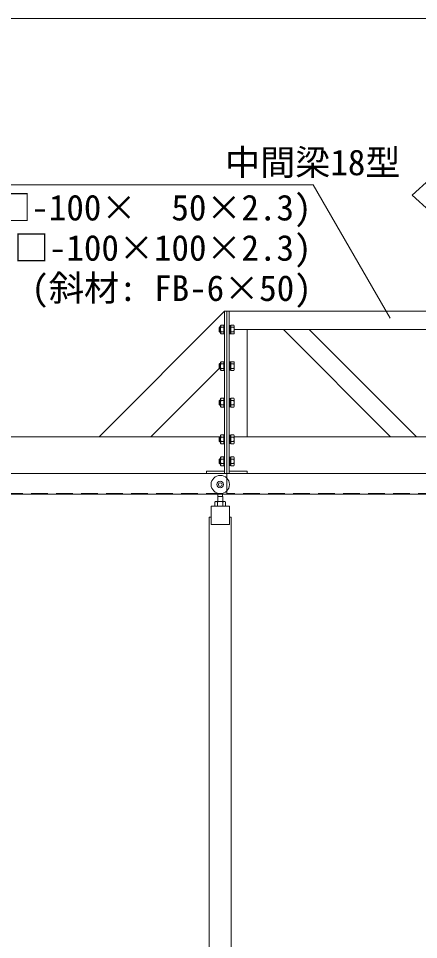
# Model space of a CAD drawing. Units: millimetres, scale not verified. Extents: x 35020 to 55145, y -14438 to 14438.
# Drawn here: x 40250 to 41344, y 6851 to 9368 of the extents above; entities that cross this region are included whole.
import ezdxf
from ezdxf.enums import TextEntityAlignment as Align

# ---------------------------------------------------------------- set-up
doc = ezdxf.new("R2010")
doc.units = ezdxf.units.MM
doc.header["$LTSCALE"] = 38
doc.linetypes.add('DASHED1', pattern=[1.8, 1.2, -0.6])
for name, color, linetype, lineweight in [('0-6_ﾎﾞﾙﾄ類', 2, 'Continuous', 18), ('0-B_寸法', 3, 'Continuous', 18), ('0-F_中央走行棒', 7, 'Continuous', 18), ('1-2_中間梁18', 7, 'Continuous', 18), ('1-4_吊車', 4, 'DASHED1', 9), ('1-8_文字', 7, 'Continuous', 18), ('1-A_連結用梁36', 7, 'Continuous', 18)]:
    doc.layers.add(name, color=color, linetype=linetype, lineweight=lineweight)
doc.styles.add('ＭＳ ゴシック', font='')
doc.styles.get('ＭＳ ゴシック').set_extended_font_data('MS Gothic')

msp = doc.modelspace()

# ---------------------------------------------------------------- linework, layer by layer
at = {"layer": '0-6_ﾎﾞﾙﾄ類'}
for p, q in [((40801.1, 8524.5), (40799.1, 8522.5)), ((40799.1, 8512.5), (40799.1, 8522.5)), ((40801.1, 8510.5), (40799.1, 8512.5)), ((40802.5, 8523.3), (40799.9, 8523.3)), ((40802.5, 8511.7), (40799.9, 8511.7)), ((40801.1, 8510.5), (40801.1, 8524.5)), ((40802.5, 8524.5), (40801.1, 8524.5)), ((40802.5, 8510.5), (40801.1, 8510.5)), ((40802.5, 8528), (40804.12, 8529.62)), ((40802.5, 8507), (40802.5, 8528)), ((40802.5, 8507), (40804.12, 8505.38)), ((40804.12, 8523.55), (40811.5, 8523.55)), ((40804.12, 8511.45), (40811.5, 8511.45)), ((40831.1, 8518.3), (40828.1, 8517.5)), ((40831.1, 8517.5), (40828.1, 8516.7)), ((40838.48, 8523.55), (40831.1, 8523.55)), ((40838.48, 8511.45), (40831.1, 8511.45)), ((40840.1, 8528), (40838.48, 8529.62)), ((40840.1, 8507), (40838.48, 8505.38)), ((40840.1, 8507), (40840.1, 8528)), ((40801.1, 8424.5), (40799.1, 8422.5)), ((40799.1, 8412.5), (40799.1, 8422.5)), ((40801.1, 8410.5), (40799.1, 8412.5)), ((40802.5, 8423.3), (40799.9, 8423.3)), ((40802.5, 8411.7), (40799.9, 8411.7)), ((40801.1, 8410.5), (40801.1, 8424.5)), ((40802.5, 8424.5), (40801.1, 8424.5)), ((40802.5, 8410.5), (40801.1, 8410.5)), ((40802.5, 8428), (40804.12, 8429.62)), ((40802.5, 8407), (40802.5, 8428)), ((40802.5, 8407), (40804.12, 8405.38)), ((40804.12, 8423.55), (40811.5, 8423.55)), ((40804.12, 8411.45), (40811.5, 8411.45)), ((40831.1, 8418.3), (40828.1, 8417.5)), ((40831.1, 8417.5), (40828.1, 8416.7)), ((40838.48, 8423.55), (40831.1, 8423.55)), ((40838.48, 8411.45), (40831.1, 8411.45)), ((40840.1, 8428), (40838.48, 8429.62)), ((40840.1, 8407), (40838.48, 8405.38)), ((40840.1, 8407), (40840.1, 8428)), ((40801.1, 8324.5), (40799.1, 8322.5)), ((40799.1, 8312.5), (40799.1, 8322.5)), ((40801.1, 8310.5), (40799.1, 8312.5)), ((40802.5, 8323.3), (40799.9, 8323.3)), ((40802.5, 8311.7), (40799.9, 8311.7)), ((40801.1, 8310.5), (40801.1, 8324.5)), ((40802.5, 8324.5), (40801.1, 8324.5)), ((40802.5, 8310.5), (40801.1, 8310.5)), ((40802.5, 8328), (40804.12, 8329.62)), ((40802.5, 8307), (40802.5, 8328)), ((40802.5, 8307), (40804.12, 8305.38)), ((40804.12, 8323.55), (40811.5, 8323.55)), ((40804.12, 8311.45), (40811.5, 8311.45)), ((40831.1, 8318.3), (40828.1, 8317.5)), ((40831.1, 8317.5), (40828.1, 8316.7)), ((40838.48, 8323.55), (40831.1, 8323.55)), ((40838.48, 8311.45), (40831.1, 8311.45)), ((40840.1, 8328), (40838.48, 8329.62)), ((40840.1, 8307), (40838.48, 8305.38)), ((40840.1, 8307), (40840.1, 8328)), ((40802.5, 8228), (40804.12, 8229.62)), ((40840.1, 8228), (40838.48, 8229.62)), ((40801.1, 8224.5), (40799.1, 8222.5)), ((40799.1, 8212.5), (40799.1, 8222.5)), ((40801.1, 8210.5), (40799.1, 8212.5)), ((40802.5, 8223.3), (40799.9, 8223.3)), ((40802.5, 8211.7), (40799.9, 8211.7)), ((40801.1, 8210.5), (40801.1, 8224.5)), ((40802.5, 8224.5), (40801.1, 8224.5)), ((40802.5, 8210.5), (40801.1, 8210.5)), ((40802.5, 8207), (40802.5, 8228)), ((40802.5, 8207), (40804.12, 8205.38)), ((40804.12, 8223.55), (40811.5, 8223.55)), ((40804.12, 8211.45), (40811.5, 8211.45)), ((40831.1, 8218.3), (40828.1, 8217.5)), ((40831.1, 8217.5), (40828.1, 8216.7)), ((40838.48, 8223.55), (40831.1, 8223.55)), ((40838.48, 8211.45), (40831.1, 8211.45)), ((40840.1, 8207), (40838.48, 8205.38)), ((40840.1, 8207), (40840.1, 8228)), ((40801.1, 8164.5), (40799.1, 8162.5)), ((40799.1, 8152.5), (40799.1, 8162.5)), ((40802.5, 8163.3), (40799.9, 8163.3)), ((40801.1, 8150.5), (40801.1, 8164.5)), ((40802.5, 8164.5), (40801.1, 8164.5)), ((40802.5, 8168), (40804.12, 8169.62)), ((40802.5, 8147), (40802.5, 8168)), ((40804.12, 8163.55), (40811.5, 8163.55)), ((40831.1, 8158.3), (40828.1, 8157.5)), ((40831.1, 8157.5), (40828.1, 8156.7)), ((40838.48, 8163.55), (40831.1, 8163.55)), ((40840.1, 8168), (40838.48, 8169.62)), ((40840.1, 8147), (40840.1, 8168)), ((40801.1, 8150.5), (40799.1, 8152.5)), ((40802.5, 8151.7), (40799.9, 8151.7)), ((40802.5, 8150.5), (40801.1, 8150.5)), ((40802.5, 8147), (40804.12, 8145.38)), ((40804.12, 8151.45), (40811.5, 8151.45)), ((40838.48, 8151.45), (40831.1, 8151.45)), ((40840.1, 8147), (40838.48, 8145.38)), ((40790.68, 8048.05), (40812.93, 8048.05)), ((40790.68, 8048.05), (40794.3, 8048.05)), ((40794.3, 8046.05), (40794.3, 8035.05)), ((40809.3, 8048.05), (40812.93, 8048.05)), ((40809.3, 8046.05), (40809.3, 8035.05))]:
    msp.add_line(p, q, dxfattribs=at)
for points in [[(40804.12, 8529.62), (40811.5, 8529.62), (40811.5, 8505.38), (40804.12, 8505.38)], [(40838.48, 8529.62), (40831.1, 8529.62), (40831.1, 8505.38), (40838.48, 8505.38)], [(40804.12, 8429.62), (40811.5, 8429.62), (40811.5, 8405.38), (40804.12, 8405.38)], [(40838.48, 8429.62), (40831.1, 8429.62), (40831.1, 8405.38), (40838.48, 8405.38)], [(40804.12, 8329.62), (40811.5, 8329.62), (40811.5, 8305.38), (40804.12, 8305.38)], [(40838.48, 8329.62), (40831.1, 8329.62), (40831.1, 8305.38), (40838.48, 8305.38)], [(40804.12, 8229.62), (40811.5, 8229.62), (40811.5, 8205.38), (40804.12, 8205.38)], [(40838.48, 8229.62), (40831.1, 8229.62), (40831.1, 8205.38), (40838.48, 8205.38)], [(40804.12, 8169.62), (40811.5, 8169.62), (40811.5, 8145.38), (40804.12, 8145.38)], [(40838.48, 8169.62), (40831.1, 8169.62), (40831.1, 8145.38), (40838.48, 8145.38)], [(40816.55, 8046.05), (40816.55, 8035.05), (40787.05, 8035.05), (40787.05, 8046.05)]]:
    msp.add_lwpolyline(points, dxfattribs=at)
for points in [[(40811.5, 8506.5), (40811.5, 8528.5), (40813.8, 8528.5), (40813.8, 8506.5)], [(40828.1, 8528.5), (40828.1, 8506.5), (40825.8, 8506.5), (40825.8, 8528.5)], [(40828.1, 8528.85), (40828.1, 8506.15), (40831.1, 8506.15), (40831.1, 8528.85)], [(40811.5, 8406.5), (40811.5, 8428.5), (40813.8, 8428.5), (40813.8, 8406.5)], [(40828.1, 8428.5), (40828.1, 8406.5), (40825.8, 8406.5), (40825.8, 8428.5)], [(40828.1, 8428.85), (40828.1, 8406.15), (40831.1, 8406.15), (40831.1, 8428.85)], [(40811.5, 8306.5), (40811.5, 8328.5), (40813.8, 8328.5), (40813.8, 8306.5)], [(40828.1, 8328.5), (40828.1, 8306.5), (40825.8, 8306.5), (40825.8, 8328.5)], [(40828.1, 8328.85), (40828.1, 8306.15), (40831.1, 8306.15), (40831.1, 8328.85)], [(40811.5, 8206.5), (40811.5, 8228.5), (40813.8, 8228.5), (40813.8, 8206.5)], [(40828.1, 8228.5), (40828.1, 8206.5), (40825.8, 8206.5), (40825.8, 8228.5)], [(40828.1, 8228.85), (40828.1, 8206.15), (40831.1, 8206.15), (40831.1, 8228.85)], [(40811.5, 8146.5), (40811.5, 8168.5), (40813.8, 8168.5), (40813.8, 8146.5)], [(40828.1, 8168.5), (40828.1, 8146.5), (40825.8, 8146.5), (40825.8, 8168.5)], [(40828.1, 8168.85), (40828.1, 8146.15), (40831.1, 8146.15), (40831.1, 8168.85)]]:
    msp.add_lwpolyline(points, close=True, dxfattribs=at)
for centre, radius, start, end in [((40814.62, 8517.5), 12.12, 150, 210), ((40807.15, 8526.6), 4.28, 135, 225), ((40807.15, 8508.4), 4.28, 135, 225), ((40835.45, 8526.6), 4.28, 315, 45), ((40827.97, 8517.5), 12.12, 330, 30), ((40835.45, 8508.4), 4.28, 315, 45), ((40814.62, 8417.5), 12.12, 150, 210), ((40807.15, 8426.6), 4.28, 135, 225), ((40807.15, 8408.4), 4.28, 135, 225), ((40835.45, 8426.6), 4.28, 315, 45), ((40827.97, 8417.5), 12.12, 330, 30), ((40835.45, 8408.4), 4.28, 315, 45), ((40814.62, 8317.5), 12.12, 150, 210), ((40807.15, 8326.6), 4.28, 135, 225), ((40807.15, 8308.4), 4.28, 135, 225), ((40835.45, 8326.6), 4.28, 315, 45), ((40827.97, 8317.5), 12.12, 330, 30), ((40835.45, 8308.4), 4.28, 315, 45), ((40807.15, 8226.6), 4.28, 135, 225), ((40835.45, 8226.6), 4.28, 315, 45), ((40814.62, 8217.5), 12.12, 150, 210), ((40807.15, 8208.4), 4.28, 135, 225), ((40827.97, 8217.5), 12.12, 330, 30), ((40835.45, 8208.4), 4.28, 315, 45), ((40814.62, 8157.5), 12.12, 150, 210), ((40807.15, 8166.6), 4.28, 135, 225), ((40835.45, 8166.6), 4.28, 315, 45), ((40827.97, 8157.5), 12.12, 330, 30), ((40807.15, 8148.4), 4.28, 135, 225), ((40835.45, 8148.4), 4.28, 315, 45), ((40790.68, 8043.78), 4.28, 32.227, 147.773), ((40801.8, 8033), 15.05, 60.137, 119.863), ((40812.93, 8043.78), 4.28, 32.227, 147.773)]:
    msp.add_arc(centre, radius, start, end, dxfattribs=at)
at = {"layer": '0-B_寸法'}
msp.add_line((37274.8, 9367.5), (46164.8, 9367.5), dxfattribs=at)
at = {"layer": '0-F_中央走行棒'}
msp.add_lwpolyline([(40776.8, 7985.05), (40826.8, 7985.05), (40826.8, 8035.05), (40776.8, 8035.05)], close=True, dxfattribs=at)
for points in [[(40776.8, 8005.05), (40771.8, 8005.05), (40771.8, 6673.05)], [(40831.8, 6673.05), (40831.8, 8005.05), (40826.8, 8005.05)]]:
    msp.add_lwpolyline(points, dxfattribs=at)
at = {"layer": '1-2_中間梁18'}
for p, q in [((40825.8, 8517.5), (40825.8, 8224.5)), ((40840.1, 8517.5), (42599.1, 8517.5)), ((42602.5, 8224.5), (40840.1, 8224.5))]:
    msp.add_line(p, q, dxfattribs=at)
at = {"layer": '1-2_中間梁18', "color": 4, "linetype": 'DASHED1', "lineweight": 9}
msp.add_line((42619.8, 8069.1), (40819.8, 8069.1), dxfattribs=at)
at = {"layer": '1-2_中間梁18'}
for points in [[(40819.8, 8124.5), (40825.8, 8124.5), (40825.8, 8567.5), (40819.8, 8567.5)], [(41045.1, 8517.5), (40974.38, 8517.5), (41267.38, 8224.5), (41338.1, 8224.5)], [(40875.8, 8124.5), (40875.8, 8130.5), (40825.8, 8130.5), (40825.8, 8124.5)], [(40819.8, 8067.5), (42619.8, 8067.5), (42619.8, 8124.5), (40819.8, 8124.5)]]:
    msp.add_lwpolyline(points, close=True, dxfattribs=at)
for points in [[(42613.8, 8517.5), (42613.8, 8567.5), (40825.8, 8567.5), (40825.8, 8517.5)], [(40840.1, 8224.5), (40875.8, 8224.5), (40875.8, 8517.5), (40840.1, 8517.5)], [(40825.8, 8224.5), (40825.8, 8124.5), (42613.8, 8124.5), (42613.8, 8224.5)]]:
    msp.add_lwpolyline(points, dxfattribs=at)
at = {"layer": '1-4_吊車', "color": 7, "linetype": 'Continuous', "lineweight": 18}
for p, q in [((40795.1, 8048.05), (40795.1, 8061.1)), ((40795.55, 8061.1), (40795.55, 8069.9)), ((40808.05, 8061.1), (40808.05, 8069.9)), ((40808.5, 8048.05), (40808.5, 8061.1)), ((40793.85, 8048.05), (40793.85, 8048.1)), ((40809.72, 8048.05), (40809.72, 8048.1))]:
    msp.add_line(p, q, dxfattribs=at)
for points in [[(40793.85, 8048.1), (40794.8, 8048.1), (40794.8, 8061.1), (40801.8, 8061.1)], [(40809.72, 8048.1), (40808.8, 8048.1), (40808.8, 8061.1), (40801.8, 8061.1)]]:
    msp.add_lwpolyline(points, dxfattribs=at)
for radius in [25, 9, 5]:
    msp.add_circle((40801.8, 8094.1), radius, dxfattribs=at)
at = {"layer": '1-8_文字'}
for p, q in [((39761.55, 8912.5), (41031.15, 8912.5)), ((41056.07, 8912.5), (41031.15, 8912.5)), ((41266.33, 8548.35), (41056.07, 8912.5))]:
    msp.add_line(p, q, dxfattribs=at)
msp.add_lwpolyline([(41326.62, 8884.95), (41471.05, 9015.73), (41471.05, 8957.82), (41657.7, 8957.82), (41657.7, 8811.83), (41471.05, 8811.83), (41471.05, 8753.93)], close=True, dxfattribs=at)
at = {"layer": '1-A_連結用梁36', "color": 4, "linetype": 'DASHED1', "lineweight": 9}
msp.add_line((37274.8, 8069.1), (40819.8, 8069.1), dxfattribs=at)
at = {"layer": '1-A_連結用梁36'}
for points in [[(40813.8, 8426.08), (40813.8, 8567.5), (40470.85, 8224.55), (40612.27, 8224.55), (40799.65, 8411.95)], [(37119.8, 8124.5), (37119.8, 8224.5), (40801.1, 8224.5)], [(40813.8, 8224.5), (40813.8, 8124.5), (37519.8, 8124.5)], [(37519.8, 8124.5), (40819.8, 8124.5), (40819.8, 8067.5), (37462.8, 8067.5)]]:
    msp.add_lwpolyline(points, dxfattribs=at)
for points in [[(40819.8, 8124.5), (40813.8, 8124.5), (40813.8, 8567.5), (40819.8, 8567.5)], [(40763.8, 8124.5), (40763.8, 8130.5), (40813.8, 8130.5), (40813.8, 8124.5)]]:
    msp.add_lwpolyline(points, close=True, dxfattribs=at)

# ---------------------------------------------------------------- texts
at = {"layer": '1-8_文字', "style": 'ＭＳ ゴシック'}
for s, p in [('                      中間梁18型', (39761.55, 8917.9)), ('(上弦材：□-100×  50×2.3)', (39757.38, 8794.43)), ('(下弦材：□-100×100×2.3)', (39805.38, 8684.42)), ('(斜材: FB-6×50)', (40285.38, 8574.42))]:
    msp.add_text(s, height=70.38, dxfattribs=at).set_placement(p, align=Align.BOTTOM_LEFT)

doc.saveas('drawing.dxf')
